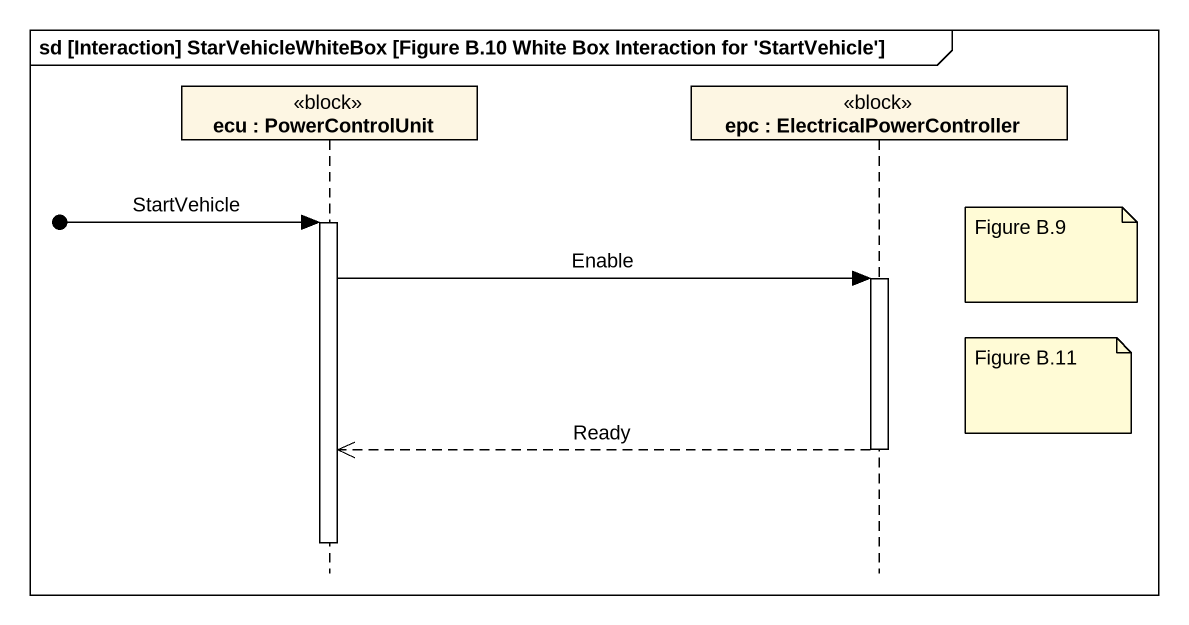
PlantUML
@startuml
mainframe sd [Interaction] StarVehicleWhiteBox [Figure B.10 White Box Interaction for 'StartVehicle']
hide footbox
participant "ecu : PowerControlUnit" as ecu <<block>>
participant "epc : ElectricalPowerController" as epc <<block>>

[o-> ecu : StartVehicle
activate ecu
note right of epc : Figure B.9
ecu -> epc : Enable
activate epc
note right of epc : Figure B.11
epc -->> ecu : Ready
deactivate epc
deactivate ecu
@enduml
